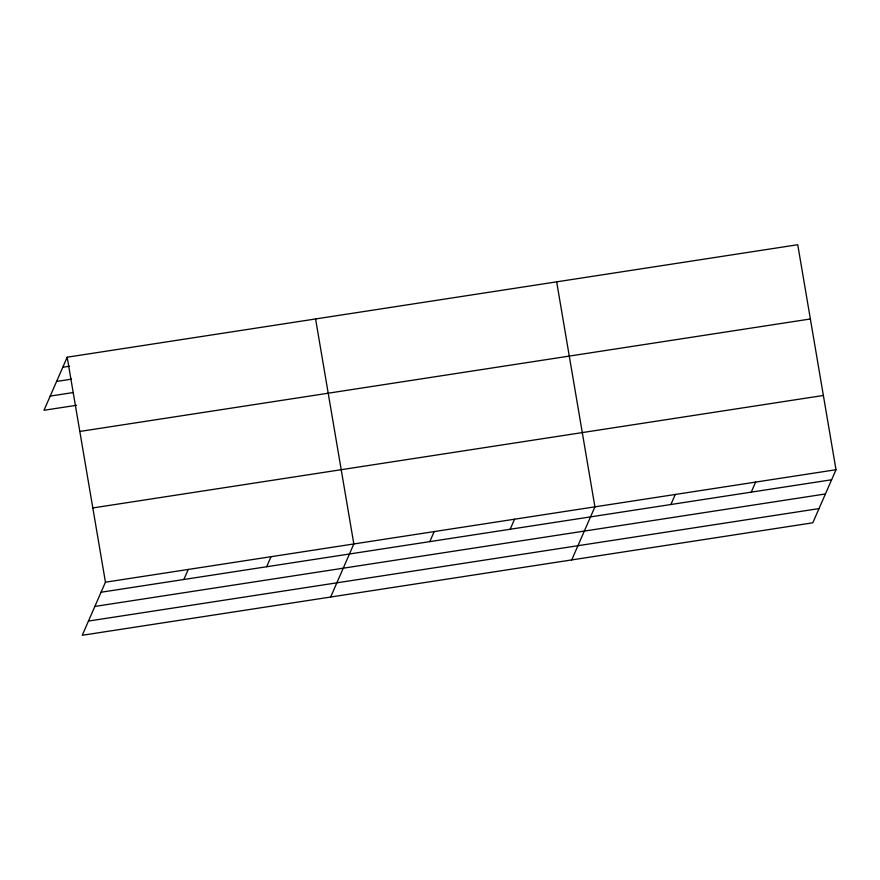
<?xml version="1.0" encoding="UTF-8"?>
<svg xmlns="http://www.w3.org/2000/svg" width="880" height="880" viewBox="0 0 880 880"><rect width="100%" height="100%" fill="white"/><g stroke="black" fill="none" stroke-linecap="round" stroke-linejoin="round"><path stroke-width="1.32" d="M67.188 357.203L105.446 582.197L82.258 635.272L812.812 522.797L836 469.722L797.742 244.728L67.188 357.203L44 410.278L76.571 405.273M183.854 579.491L188.243 569.448M266.651 566.753L271.04 556.699M330.649 597.036L353.837 543.95L315.579 318.956M429.803 541.629L434.192 531.575M510.169 529.254L514.558 519.211M571.725 559.911L594.913 506.836L556.655 281.842M670.89 504.515L675.279 494.461M751.245 492.14L755.634 482.086M62.799 367.257L69.586 366.212M56.595 381.447L71.522 379.148M50.204 396.088L73.282 392.535M79.816 431.453L810.37 318.978M92.829 507.947L823.372 395.472M105.446 582.197L836 469.722M101.057 592.24L831.611 479.765M94.853 606.441L825.407 493.966M88.462 621.071L819.016 508.596"/></g></svg>
